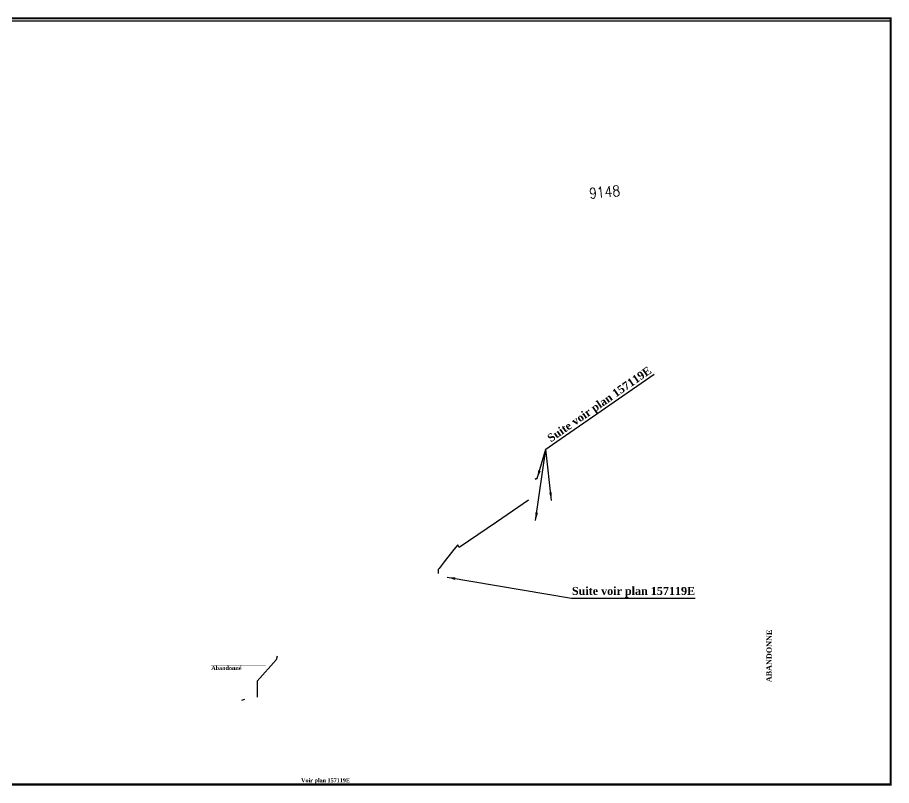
# Model space of a CAD drawing. Header units: millimetres. Extents: x 0 to 1125, y 31 to 319.
# Drawn here: x 587 to 914.6, y 31.3 to 319 of the extents above; entities that cross this region are included whole.
import ezdxf

# ---------------------------------------------------------------- set-up
doc = ezdxf.new("R2010")
doc.units = ezdxf.units.MM
doc.header["$MEASUREMENT"] = 0
doc.linetypes.add('L_25_AP', pattern=[2000, 1000, 1000])
doc.layers.get('0').update_dxf_attribs({"linetype": 'CONTINUOUS'})
for name, color, linetype in [('Cartouche', 7, 'CONTINUOUS'), ('L_150', 1, 'CONTINUOUS'), ('L_908', 5, 'CONTINUOUS')]:
    doc.layers.add(name, color=color, linetype=linetype)
doc.styles.add('ORES', font='TIMESBD.TTF')
doc.styles.get("Standard").update_dxf_attribs({"font": 'txt.shx'})
doc.linetypes.add('BP_HS', pattern='A,2,-1,["G",Standard,S=0.85,R=0,X=-0.27,Y=-0.4],-1', length=4)
doc.linetypes.add('ZIGZAG', pattern='A,0.0001,-0.2,[131,ltypeshp.shx,S=0.2,R=0,X=-0.2,Y=0],-0.4,[131,ltypeshp.shx,S=0.2,R=180,X=0.2,Y=0],-0.2', length=0.8001)
doc.dimstyles.get("Standard").update_dxf_attribs({"dimtxt": 3, "dimasz": 3, "dimexe": 2.5, "dimexo": 2.5, "dimgap": 1.5, "dimtad": 0, "dimzin": 0, "dimdsep": 46, "dimtxsty": 'Standard', "dimcen": -3, "dimdle": 1.25, "dimadec": 0, "dimazin": 0, "dimtfac": 0.75, "dimtofl": 0, "dimtmove": 2, "dimatfit": 3, "dimfxl": 1, "dimtvp": 1.5, "dimtolj": 1, "dimtzin": 0, "dimarcsym": 0})
picture_1 = doc.add_image_def('image1.tif', size_in_pixel=(7194, 2252))

msp = doc.modelspace()

# ---------------------------------------------------------------- linework, layer by layer
at = {"const_width": 0.1, "flags": 128}
msp.add_lwpolyline([(680.074, 76.225), (659.528, 76.225)], dxfattribs=at)
at = {"flags": 128}
msp.add_lwpolyline([(671.105, 63.31), (672.229, 63.684)], dxfattribs=at)
at = {"layer": 'Cartouche', "const_width": 0.7, "flags": 128}
msp.add_lwpolyline([(914.273, 31.63), (914.273, 318.63), (0.417, 318.63), (0.417, 31.63), (914.273, 31.63)], close=True, dxfattribs=at)
at = {"layer": 'L_150', "color": 7, "linetype": 'L_25_AP', "const_width": 0.6, "flags": 128}
msp.add_lwpolyline([(780.989, 146.002), (781.815, 146.348)], dxfattribs=at)
at = {"layer": 'L_908', "color": 7, "linetype": 'ZIGZAG', "ltscale": 4, "flags": 128}
for points in [[(778.496, 138.123), (766.544, 129.972), (752.58, 120.406), (752.055, 121.436), (750.558, 119.739), (746.944, 115.034), (745.055, 112.581), (744.747, 112.235), (744.675, 110.758)], [(684.3, 79.788), (683.928, 78.3), (676.829, 70.382), (676.873, 64.428)]]:
    msp.add_lwpolyline(points, dxfattribs=at)

# ---------------------------------------------------------------- texts
at = {"width": 0.85}
msp.add_text('9148', height=4, rotation=4.9574, dxfattribs=at).set_placement((801.445, 251.11))
at = {"layer": 'L_150', "color": 7, "linetype": 'Continuous', "style": 'ORES'}
msp.add_text('Voir plan 157119E', height=1.5, dxfattribs=at).set_placement((693.309, 32.478))
at = {"layer": 'L_150', "color": 7, "linetype": 'Continuous', "insert": (786.378, 160.591), "char_height": 3, "attachment_point": 4, "rotation": 34.66079, "style": 'ORES'}
msp.add_mtext('Suite voir plan 157119E', dxfattribs=at)
at = {"layer": 'L_150', "color": 7, "linetype": 'Continuous', "insert": (794.81, 103.688), "char_height": 3, "attachment_point": 4, "style": 'ORES'}
msp.add_mtext('Suite voir plan 157119E', dxfattribs=at)
at = {"layer": 'L_908', "color": 7, "linetype": 'Continuous', "style": 'ORES'}
msp.add_text('ABANDONNE', height=2, rotation=89.6705, dxfattribs=at).set_placement((869.668, 69.972))
msp.add_text('Abandonné', height=1.5, dxfattribs=at).set_placement((659.64, 74.556))
at = {"layer": 'L_908', "linetype": 'BP_HS', "char_height": 3}
for insert, attachment_point in [((793.936, 151.551), 4), ((764.357, 147.362), 6)]:
    msp.add_mtext('\\A1;', dxfattribs=dict(at, insert=insert, attachment_point=attachment_point))

# ---------------------------------------------------------------- pictures from other files: only their frames are drawn
image = msp.add_image(picture_1, insert=(0.508, 31.75), size_in_units=(913.638, 286.004))
image.dxf.flags = 11

# ---------------------------------------------------------------- leaders
at = {"layer": 'L_150', "color": 7, "linetype": 'Continuous', "annotation_type": 0, "has_hookline": 1, "hookline_direction": 0, "text_width": 44.833, "horizontal_direction": (0.822533, 0.568717, 0)}
msp.add_leader([(781.815, 146.348), (785.036, 157.258), (787.503, 158.964)], dimstyle='Standard', override={"dimtad": 1}, dxfattribs=at)
at = {"layer": 'L_150', "color": 7, "linetype": 'Continuous'}
for points in [[(781.221, 130.588), (785.036, 157.258)], [(787.141, 138.027), (785.036, 157.258)]]:
    msp.add_leader(points, dimstyle='Standard', override={"dimtad": 1}, dxfattribs=at)
at = {"layer": 'L_150', "color": 7, "linetype": 'Continuous', "annotation_type": 0, "has_hookline": 1, "hookline_direction": 0, "text_width": 44.833}
msp.add_leader([(748.106, 109.284), (794.67, 101.485)], dimstyle='Standard', override={"dimtad": 1}, dxfattribs=at)

doc.saveas('drawing.dxf')
